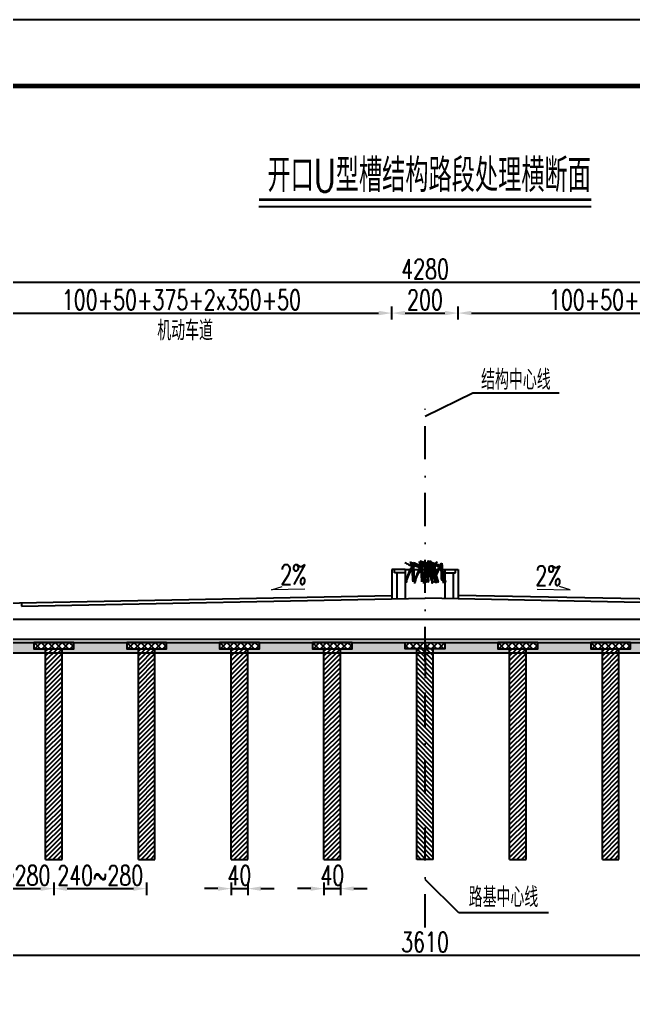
# Model space of a CAD drawing. Extents: x 216 to 1896, y 86 to 483.
# Drawn here: x 739.9 to 832.5, y 334.3 to 482.8 of the extents above; entities that cross this region are included whole.
import ezdxf
from ezdxf.enums import TextEntityAlignment as Align

# ---------------------------------------------------------------- set-up
doc = ezdxf.new("R2010")
doc.units = 0
doc.header["$LTSCALE"] = 5
doc.header["$MEASUREMENT"] = 0
doc.header["$PDMODE"] = 32
doc.header["$PDSIZE"] = 0.3
for name, pattern in [('DASHDOT', [1, 0.5, -0.25, 0, -0.25]), ('DASHED', [19.05, 12.7, -6.35]), ('HIDDEN', [0.375, 0.25, -0.125]), ('RICAD_LTYPE1', [0])]:
    doc.linetypes.add(name, pattern=pattern)
doc.layers.get('0').update_dxf_attribs({"linetype": 'CONTINUOUS'})
doc.layers.get('DEFPOINTS').update_dxf_attribs({"linetype": 'RICAD_LTYPE1'})
for name, color, linetype in [('2', 2, 'HIDDEN'), ('3', 3, 'CONTINUOUS'), ('图框', 7, 'CONTINUOUS'), ('填充', 8, 'CONTINUOUS'), ('尺寸标注', 4, 'CONTINUOUS'), ('文字', 7, 'CONTINUOUS'), ('次轮廓', 7, 'CONTINUOUS'), ('结构', 7, 'CONTINUOUS'), ('轮廓线', 1, 'CONTINUOUS')]:
    doc.layers.add(name, color=color, linetype=linetype)
doc.layers.add('标注', color=4, linetype='CONTINUOUS', lineweight=15)
doc.styles.get("Standard").update_dxf_attribs({"font": 'simplex1.shx', "width": 0.7, "bigfont": 'hztxt.shx'})
doc.dimstyles.new('比例1：200', dxfattribs={"dimtxt": 3, "dimasz": 2, "dimexe": 1, "dimexo": 1, "dimgap": 0.5, "dimtad": 1, "dimlfac": 20, "dimzin": 13, "dimdsep": 46, "dimtxsty": 'Standard', "dimcen": -0.09, "dimclrd": 256, "dimclre": 256, "dimclrt": 7, "dimaunit": 1, "dimadec": 0, "dimazin": 0, "dimtfac": 0.0005, "dimtix": 1, "dimtmove": 2, "dimatfit": 3, "dimfxl": 0, "dimtolj": 1, "dimtzin": 13, "dimarcsym": 0})

# ---------------------------------------------------------------- blocks, each defined once
blk = doc.blocks.new('*D104')
at = {"layer": 'DEFPOINTS', "color": 0}
for p in [(796.03, 438.54), (732.53, 436.58), (796.03, 436.58)]:
    blk.add_point(p, dxfattribs=at)
at = {"layer": '尺寸标注', "lineweight": -2}
for p, q in [((732.53, 437.58), (732.53, 439.54)), ((734.53, 438.54), (794.03, 438.54)), ((796.03, 437.58), (796.03, 439.54))]:
    blk.add_line(p, q, dxfattribs=at)
at = {"layer": '尺寸标注'}
for points in [[(734.53, 438.88), (734.53, 438.21), (732.53, 438.54)], [(794.03, 438.88), (794.03, 438.21), (796.03, 438.54)]]:
    blk.add_solid(points, dxfattribs=at)
at = {"layer": '尺寸标注', "color": 7, "insert": (764.28, 440.54), "char_height": 3, "attachment_point": 5}
blk.add_mtext('\\A1;100+50+375+2x350+50', dxfattribs=at)
blk = doc.blocks.new('*D105')
at = {"layer": 'DEFPOINTS', "color": 0}
for p in [(869.53, 438.54), (806.02, 436.58), (869.53, 436.58)]:
    blk.add_point(p, dxfattribs=at)
at = {"layer": '尺寸标注', "lineweight": -2}
for p, q in [((806.02, 437.58), (806.02, 439.54)), ((808.02, 438.54), (867.53, 438.54)), ((869.53, 437.58), (869.53, 439.54))]:
    blk.add_line(p, q, dxfattribs=at)
at = {"layer": '尺寸标注'}
for points in [[(808.02, 438.88), (808.02, 438.21), (806.02, 438.54)], [(867.53, 438.88), (867.53, 438.21), (869.53, 438.54)]]:
    blk.add_solid(points, dxfattribs=at)
at = {"layer": '尺寸标注', "color": 7, "insert": (837.77, 440.54), "char_height": 3, "attachment_point": 5}
blk.add_mtext('\\A1;100+50+375+2x350+50', dxfattribs=at)
blk = doc.blocks.new('*D109')
at = {"layer": 'DEFPOINTS', "color": 0}
for p in [(806.02, 438.54), (796.03, 436.58), (806.02, 436.58)]:
    blk.add_point(p, dxfattribs=at)
at = {"layer": '尺寸标注', "lineweight": -2}
for p, q in [((796.03, 437.58), (796.03, 439.54)), ((798.03, 438.54), (804.02, 438.54)), ((806.02, 437.58), (806.02, 439.54))]:
    blk.add_line(p, q, dxfattribs=at)
at = {"layer": '尺寸标注'}
for points in [[(798.03, 438.88), (798.03, 438.21), (796.03, 438.54)], [(804.02, 438.88), (804.02, 438.21), (806.02, 438.54)]]:
    blk.add_solid(points, dxfattribs=at)
at = {"layer": '尺寸标注', "color": 7, "insert": (801.02, 440.54), "char_height": 3, "attachment_point": 5}
blk.add_mtext('\\A1;200', dxfattribs=at)
blk = doc.blocks.new('*D110')
at = {"layer": 'DEFPOINTS', "color": 0}
for p in [(909.04, 443.19), (693.04, 441.17), (909.04, 441.14)]:
    blk.add_point(p, dxfattribs=at)
at = {"layer": '尺寸标注', "lineweight": -2}
for p, q in [((693.04, 442.17), (693.04, 444.19)), ((909.04, 442.14), (909.04, 444.19)), ((695.04, 443.19), (907.04, 443.19))]:
    blk.add_line(p, q, dxfattribs=at)
at = {"layer": '尺寸标注'}
for points in [[(695.04, 443.52), (695.04, 442.86), (693.04, 443.19)], [(907.04, 443.52), (907.04, 442.86), (909.04, 443.19)]]:
    blk.add_solid(points, dxfattribs=at)
at = {"layer": '尺寸标注', "color": 7, "insert": (801.04, 445.19), "char_height": 3, "attachment_point": 5}
blk.add_mtext('\\A1;4280', dxfattribs=at)
blk = doc.blocks.new('*D111')
at = {"layer": 'DEFPOINTS', "color": 0}
for p in [(731.03, 353.56), (745.03, 353.56), (745.03, 351.65)]:
    blk.add_point(p, dxfattribs=at)
at = {"layer": '尺寸标注', "lineweight": -2}
for p, q in [((731.03, 352.56), (731.03, 350.65)), ((745.03, 352.56), (745.03, 350.65)), ((733.03, 351.65), (743.03, 351.65))]:
    blk.add_line(p, q, dxfattribs=at)
at = {"layer": '尺寸标注'}
for points in [[(733.03, 351.98), (733.03, 351.32), (731.03, 351.65)], [(743.03, 351.98), (743.03, 351.32), (745.03, 351.65)]]:
    blk.add_solid(points, dxfattribs=at)
at = {"layer": '尺寸标注', "color": 7, "insert": (738.03, 353.65), "char_height": 3, "attachment_point": 5}
blk.add_mtext('\\A1;240~280', dxfattribs=at)
blk = doc.blocks.new('*D112')
at = {"layer": 'DEFPOINTS', "color": 0}
for p in [(771.78, 353.56), (774.28, 353.56), (774.28, 351.65)]:
    blk.add_point(p, dxfattribs=at)
at = {"layer": '尺寸标注', "lineweight": -2}
for p, q in [((771.78, 352.56), (771.78, 350.65)), ((774.28, 352.56), (774.28, 350.65)), ((769.78, 351.65), (767.78, 351.65)), ((771.78, 351.65), (774.28, 351.65)), ((776.28, 351.65), (778.28, 351.65))]:
    blk.add_line(p, q, dxfattribs=at)
at = {"layer": '尺寸标注'}
for points in [[(769.78, 351.98), (769.78, 351.32), (771.78, 351.65)], [(776.28, 351.98), (776.28, 351.32), (774.28, 351.65)]]:
    blk.add_solid(points, dxfattribs=at)
at = {"layer": '尺寸标注', "color": 7, "insert": (773.03, 353.65), "char_height": 3, "attachment_point": 5}
blk.add_mtext('\\A1;40', dxfattribs=at)
blk = doc.blocks.new('*D113')
at = {"layer": 'DEFPOINTS', "color": 0}
for p in [(785.78, 353.56), (788.28, 353.56), (788.28, 351.65)]:
    blk.add_point(p, dxfattribs=at)
at = {"layer": '尺寸标注', "lineweight": -2}
for p, q in [((785.78, 352.56), (785.78, 350.65)), ((788.28, 352.56), (788.28, 350.65)), ((783.78, 351.65), (781.78, 351.65)), ((785.78, 351.65), (788.28, 351.65)), ((790.28, 351.65), (792.28, 351.65))]:
    blk.add_line(p, q, dxfattribs=at)
at = {"layer": '尺寸标注'}
for points in [[(783.78, 351.98), (783.78, 351.32), (785.78, 351.65)], [(790.28, 351.98), (790.28, 351.32), (788.28, 351.65)]]:
    blk.add_solid(points, dxfattribs=at)
at = {"layer": '尺寸标注', "color": 7, "insert": (787.03, 353.65), "char_height": 3, "attachment_point": 5}
blk.add_mtext('\\A1;40', dxfattribs=at)
blk = doc.blocks.new('*D114')
at = {"layer": 'DEFPOINTS', "color": 0}
for p in [(745.03, 353.56), (759.03, 353.56), (759.03, 351.65)]:
    blk.add_point(p, dxfattribs=at)
at = {"layer": '尺寸标注', "lineweight": -2}
for p, q in [((745.03, 352.56), (745.03, 350.65)), ((759.03, 352.56), (759.03, 350.65)), ((747.03, 351.65), (757.03, 351.65))]:
    blk.add_line(p, q, dxfattribs=at)
at = {"layer": '尺寸标注'}
for points in [[(747.03, 351.98), (747.03, 351.32), (745.03, 351.65)], [(757.03, 351.98), (757.03, 351.32), (759.03, 351.65)]]:
    blk.add_solid(points, dxfattribs=at)
at = {"layer": '尺寸标注', "color": 7, "insert": (752.03, 353.65), "char_height": 3, "attachment_point": 5}
blk.add_mtext('\\A1;240~280', dxfattribs=at)
blk = doc.blocks.new('*D126')
at = {"layer": 'DEFPOINTS', "color": 0}
for p in [(714.03, 344.07), (888.03, 344.07), (888.03, 341.59)]:
    blk.add_point(p, dxfattribs=at)
at = {"layer": '尺寸标注', "lineweight": -2}
for p, q in [((714.03, 343.07), (714.03, 340.59)), ((888.03, 343.07), (888.03, 340.59)), ((716.03, 341.59), (886.03, 341.59))]:
    blk.add_line(p, q, dxfattribs=at)
at = {"layer": '尺寸标注'}
for points in [[(716.03, 341.92), (716.03, 341.26), (714.03, 341.59)], [(886.03, 341.92), (886.03, 341.26), (888.03, 341.59)]]:
    blk.add_solid(points, dxfattribs=at)
at = {"layer": '尺寸标注', "color": 7, "insert": (801.03, 343.59), "char_height": 3, "attachment_point": 5}
blk.add_mtext('\\A1;3610', dxfattribs=at)

msp = doc.modelspace()

# ---------------------------------------------------------------- hatches: boundary and pattern name
at = {"layer": '填充'}
h = msp.add_hatch(dxfattribs=at)
h.set_pattern_fill('ANSI31', color=256, scale=4, style=0)
h.set_pattern_definition([(45, (-1311, 84.9112), (-0.35355339, 0.35355339), [])])
h.paths.add_polyline_path([(746.28208, 356.06503), (746.28208, 387.87328), (743.78208, 387.87328), (743.78208, 356.06503)])
h = msp.add_hatch(dxfattribs=at)
h.set_pattern_fill('ANSI31', color=256, scale=4, style=0)
h.set_pattern_definition([(45, (-1297, 84.9112), (-0.35355339, 0.35355339), [])])
h.paths.add_polyline_path([(760.28208, 356.06503), (760.28208, 387.87328), (757.78208, 387.87328), (757.78208, 356.06503)])
h = msp.add_hatch(dxfattribs=at)
h.set_pattern_fill('ANSI31', color=256, scale=4, style=0)
h.set_pattern_definition([(45, (-1283, 84.9112), (-0.35355339, 0.35355339), [])])
h.paths.add_polyline_path([(774.28208, 356.06503), (774.28208, 387.87328), (771.78208, 387.87328), (771.78208, 356.06503)])
h = msp.add_hatch(dxfattribs=at)
h.set_pattern_fill('ANSI31', color=256, scale=4, style=0)
h.set_pattern_definition([(45, (-1269, 84.9112), (-0.35355339, 0.35355339), [])])
h.paths.add_polyline_path([(788.28208, 356.06503), (788.28208, 387.87328), (785.78208, 387.87328), (785.78208, 356.06503)])
h = msp.add_hatch(dxfattribs=at)
h.set_pattern_fill('ANSI31', color=256, scale=4, style=0)
h.set_pattern_definition([(135, (2857.06416, 84.9112), (0.35355339, 0.35355339), [])])
h.paths.add_polyline_path([(799.78208, 356.06503), (799.78208, 387.87328), (802.28208, 387.87328), (802.28208, 356.06503)])
h = msp.add_hatch(dxfattribs=at)
h.set_pattern_fill('ANSI31', color=256, scale=4, style=0)
h.set_pattern_definition([(45, (-1241, 84.9112), (-0.35355339, 0.35355339), [])])
h.paths.add_polyline_path([(816.28208, 356.06503), (816.28208, 387.87328), (813.78208, 387.87328), (813.78208, 356.06503)])
h = msp.add_hatch(dxfattribs=at)
h.set_pattern_fill('ANSI31', color=256, scale=4, style=0)
h.set_pattern_definition([(45, (-1227, 84.9112), (-0.35355339, 0.35355339), [])])
h.paths.add_polyline_path([(830.28208, 356.06503), (830.28208, 387.87328), (827.78208, 387.87328), (827.78208, 356.06503)])
at = {"layer": '尺寸标注'}
h = msp.add_hatch(dxfattribs=at)
h.set_pattern_fill('HONEY', color=2, scale=5, style=0)
h.paths.add_polyline_path([(882.03208, 388.80928), (874.03208, 388.80928), (874.03208, 387.87328), (872.28208, 387.87328), (872.28208, 387.26928), (883.78208, 387.26928), (883.78208, 387.87328), (882.03208, 387.87328)])
h.paths.add_polyline_path([(869.78208, 387.87328), (868.03208, 387.87328), (868.03208, 388.80928), (860.03208, 388.80928), (860.03208, 387.87328), (858.28208, 387.87328), (858.28208, 387.26928), (869.78208, 387.26928)])
h.paths.add_polyline_path([(855.78208, 387.87328), (854.03208, 387.87328), (854.03208, 388.80928), (846.03208, 388.80928), (846.03208, 387.87328), (844.28208, 387.87328), (844.28208, 387.26928), (855.78208, 387.26928)])
h.paths.add_polyline_path([(841.78208, 387.87328), (840.03208, 387.87328), (840.03208, 388.80928), (832.03208, 388.80928), (832.03208, 387.87328), (830.28208, 387.87328), (830.28208, 387.26928), (841.78208, 387.26928)])
h.paths.add_polyline_path([(826.03208, 388.80928), (818.03208, 388.80928), (818.03208, 387.87328), (816.28208, 387.87328), (816.28208, 387.26928), (827.78208, 387.26928), (827.78208, 387.87328), (826.03208, 387.87328)])
h.paths.add_polyline_path([(812.03208, 388.80928), (804.03208, 388.80928), (804.03208, 387.87328), (802.28208, 387.87328), (802.28208, 387.26928), (813.78208, 387.26928), (813.78208, 387.87328), (812.03208, 387.87328)])
h.paths.add_polyline_path([(798.03208, 388.80928), (790.03208, 388.80928), (790.03208, 387.87328), (788.28208, 387.87328), (788.28208, 387.26928), (799.78208, 387.26928), (799.78208, 387.87328), (798.03208, 387.87328)])
h.paths.add_polyline_path([(784.03208, 388.80928), (776.03208, 388.80928), (776.03208, 387.87328), (774.28208, 387.87328), (774.28208, 387.26928), (785.78208, 387.26928), (785.78208, 387.87328), (784.03208, 387.87328)])
h.paths.add_polyline_path([(771.78208, 387.87328), (770.03208, 387.87328), (770.03208, 388.80928), (762.03208, 388.80928), (762.03208, 387.87328), (760.28208, 387.87328), (760.28208, 387.26928), (771.78208, 387.26928)])
h.paths.add_polyline_path([(757.78208, 387.87328), (756.03208, 387.87328), (756.03208, 388.80928), (748.03208, 388.80928), (748.03208, 387.87328), (746.28208, 387.87328), (746.28208, 387.26928), (757.78208, 387.26928)])
h.paths.add_polyline_path([(742.03208, 388.80928), (734.03208, 388.80928), (734.03208, 387.87328), (732.28208, 387.87328), (732.28208, 387.26928), (743.78208, 387.26928), (743.78208, 387.87328), (742.03208, 387.87328)])
h.paths.add_polyline_path([(728.03208, 388.80928), (722.24123, 388.80928), (720.74947, 387.26928), (729.78208, 387.26928), (729.78208, 387.87328), (728.03208, 387.87328)])
h.paths.add_polyline_path([(715.78208, 387.87328), (714.03208, 387.87328), (714.03208, 387.26928), (715.78208, 387.26928)])
h.paths.add_polyline_path([(722.24123, 388.80928), (720.03208, 388.80928), (720.03208, 387.87328), (718.28208, 387.87328), (718.28208, 387.26928), (720.74947, 387.26928)])
h = msp.add_hatch(dxfattribs=at)
h.set_pattern_fill('ANSI37', color=8, scale=6, style=0)
h.set_pattern_definition([(45, (-1313.5035, -188.1965), (-0.53033009, 0.53033009), []), (135, (-1313.5035, -188.1965), (-0.53033009, -0.53033009), [])])
h.paths.add_polyline_path([(742.03208, 388.80928), (742.03208, 387.87328), (748.03208, 387.87328), (748.03208, 388.80928)])
h = msp.add_hatch(dxfattribs=at)
h.set_pattern_fill('ANSI37', color=8, scale=6, style=0)
h.set_pattern_definition([(45, (-1299.5035, -188.1965), (-0.53033009, 0.53033009), []), (135, (-1299.5035, -188.1965), (-0.53033009, -0.53033009), [])])
h.paths.add_polyline_path([(756.03208, 388.80928), (756.03208, 387.87328), (762.03208, 387.87328), (762.03208, 388.80928)])
h = msp.add_hatch(dxfattribs=at)
h.set_pattern_fill('ANSI37', color=8, scale=6, style=0)
h.set_pattern_definition([(45, (-1285.5035, -188.1965), (-0.53033009, 0.53033009), []), (135, (-1285.5035, -188.1965), (-0.53033009, -0.53033009), [])])
h.paths.add_polyline_path([(770.03208, 388.80928), (770.03208, 387.87328), (776.03208, 387.87328), (776.03208, 388.80928)])
h = msp.add_hatch(dxfattribs=at)
h.set_pattern_fill('ANSI37', color=8, scale=6, style=0)
h.set_pattern_definition([(45, (-1271.5035, -188.1965), (-0.53033009, 0.53033009), []), (135, (-1271.5035, -188.1965), (-0.53033009, -0.53033009), [])])
h.paths.add_polyline_path([(784.03208, 388.80928), (784.03208, 387.87328), (790.03208, 387.87328), (790.03208, 388.80928)])
h = msp.add_hatch(dxfattribs=at)
h.set_pattern_fill('ANSI37', color=8, scale=6, style=0)
h.set_pattern_definition([(135, (2859.5676, -188.1965), (0.53033009, 0.53033009), []), (45, (2859.5676, -188.1965), (0.53033009, -0.53033009), [])])
h.paths.add_polyline_path([(804.03208, 388.80928), (804.03208, 387.87328), (798.03208, 387.87328), (798.03208, 388.80928)])
h = msp.add_hatch(dxfattribs=at)
h.set_pattern_fill('ANSI37', color=8, scale=6, style=0)
h.set_pattern_definition([(45, (-1243.5035, -188.1965), (-0.53033009, 0.53033009), []), (135, (-1243.5035, -188.1965), (-0.53033009, -0.53033009), [])])
h.paths.add_polyline_path([(812.03208, 388.80928), (812.03208, 387.87328), (818.03208, 387.87328), (818.03208, 388.80928)])
h = msp.add_hatch(dxfattribs=at)
h.set_pattern_fill('ANSI37', color=8, scale=6, style=0)
h.set_pattern_definition([(45, (-1229.5035, -188.1965), (-0.53033009, 0.53033009), []), (135, (-1229.5035, -188.1965), (-0.53033009, -0.53033009), [])])
h.paths.add_polyline_path([(826.03208, 388.80928), (826.03208, 387.87328), (832.03208, 387.87328), (832.03208, 388.80928)])

# ---------------------------------------------------------------- linework, layer by layer
msp.add_line((775.96231, 454.65468), (826.11264, 454.65468))
msp.add_lwpolyline([(1055.99162, 185.83595), (1055.99162, 482.83595), (635.99162, 482.83595), (635.99162, 185.83595)], close=True)
at = {"const_width": 0.4}
msp.add_lwpolyline([(775.96231, 455.65468), (826.11264, 455.65468)], dxfattribs=at)
at = {"layer": '2', "linetype": 'DASHDOT', "ltscale": 2}
for p, q in [((801.03208, 345.79064), (801.03208, 425.99198)), ((801.03208, 388.76593), (801.01969, 378.76594))]:
    msp.add_line(p, q, dxfattribs=at)
at = {"layer": '3'}
for points in [[(798.79823, 401.02939, -0.023357223), (799.36442, 398.31018, 0.006324379), (799.24849, 398.01508, 0.006324379)], [(799.22685, 397.95744, 0.002110361), (799.04194, 400.95462)], [(800.13222, 401.02939, -0.023357223), (800.69841, 398.31018, 0.006324379), (800.58248, 398.01508, 0.006324379)], [(801.90259, 400.21027, -0.013375009), (800.33513, 401.08651, -0.001491994), (801.92241, 400.59939, -0.302406996), (802.21718, 400.23688, 0.065753523), (801.2875, 397.93074, -0.113078692), (802.28521, 400.50876, -0.049360271), (802.44394, 398.21395, -0.045997843), (802.50385, 400.39426)], [(800.56084, 397.95744, 0.002110361), (800.37592, 400.95462)], [(801.29136, 400.79429, -0.079434532), (801.6494, 401.10327, -0.079434532)], [(803.00951, 400.21027, -0.013375009), (801.44206, 401.08651, -0.001491994), (803.02933, 400.59939, -0.302406996), (803.32411, 400.23688, 0.065753523), (802.39442, 397.93074, -0.113078692), (803.39213, 400.50876, -0.049360271), (803.55086, 398.21395, -0.045997843), (803.61078, 400.39426)], [(801.7968, 401.1833, -0.005285709), (802.10829, 397.76082, 0.001516949), (801.91337, 401.07908)], [(802.57656, 400.75251, -0.079434532), (802.93461, 401.06149, -0.079434532)], [(797.95792, 400.88287, -0.039497803), (798.54322, 400.59939, -0.232086958), (799.14168, 399.89132, 0.160694531), (798.21199, 397.93074, -0.113078692), (799.2097, 400.50876, -0.049360271), (799.36843, 398.21395, -0.143069314), (799.29386, 399.85186, -0.062494677), (799.5836, 400.748)], [(799.10304, 400.93583, -0.011593121), (799.46108, 397.71521, -0.079434532)], [(799.29191, 400.88287, -0.039497803), (799.87721, 400.59939, -0.232086958), (800.47567, 399.89132, 0.160694531), (799.54598, 397.93074, -0.113078692), (800.54369, 400.50876, -0.049360271), (800.70242, 398.21395, -0.143069314), (800.62785, 399.85186, -0.062494677), (800.91759, 400.748)], [(799.29191, 400.38938, -0.208889696), (800.28198, 399.99319, 0.030930403), (799.29191, 400.69332)], [(800.81864, 400.10654, 0.093180501), (799.85494, 400.48038, -0.150175531), (801.04759, 400.34649, -0.150175531)], [(800.18705, 400.51522, -0.044476614), (800.30537, 400.75339)], [(800.31184, 400.74979, 0.004865145), (800.24328, 400.51572, 0.004865145)], [(800.43703, 400.93583, -0.011593121), (800.79507, 397.71521, -0.079434532)], [(800.55556, 400.49018, -0.022627226), (800.63143, 400.57416, -0.022627226)], [(800.61046, 400.58554, 0.006671774), (800.55738, 400.48989)], [(800.57712, 400.84109, -0.039497803), (801.16241, 400.55761, -0.232086958), (801.76087, 399.84955, 0.160694531), (800.83118, 397.88897, -0.113078692), (801.8289, 400.46698, -0.049360271), (801.98762, 398.17218, -0.143069314), (801.91305, 399.81008, -0.062494677), (802.20279, 400.70623)], [(800.57712, 400.3476, -0.208889696), (801.56718, 399.95142, 0.030930403), (800.57712, 400.65155)], [(801.67298, 399.965, 0.093180501), (800.70927, 400.33884, -0.150175531), (801.90192, 400.20495, -0.150175531)], [(800.97157, 400.46108, 0.017929208), (800.8853, 400.34211)], [(800.97394, 400.58719, -0.055146384), (801.12968, 400.64075, 0.01753852), (801.03222, 400.53508)], [(800.98656, 400.88785, -0.023357223), (801.55275, 398.16864, 0.006324379), (801.43682, 397.87354, 0.006324379)], [(801.0234, 400.11161, -0.044476614), (801.08255, 400.2307)], [(801.08579, 400.2289, 0.004865145), (801.05151, 400.11186, 0.004865145)], [(801.21029, 400.59752, 0.011243599), (801.11783, 400.33131)], [(801.40989, 400.34864, -0.022627226), (801.48576, 400.43262, -0.022627226)], [(801.46479, 400.444, 0.006671774), (801.41171, 400.34835)], [(801.79206, 400.93107, 0.017929208), (801.61952, 400.69314)], [(801.65694, 400.48654, -0.076423302), (802.43993, 398.31018, -0.021421325), (801.89315, 400.48878, -0.033013633)], [(801.89262, 400.51624, -0.113458005), (802.99548, 397.90236, -0.006331429), (802.10641, 400.37352)], [(802.27176, 400.84607, -0.023357223), (802.83795, 398.12686, 0.006324379), (802.72202, 397.83176, 0.006324379)], [(802.70038, 397.77413, 0.002110361), (802.51546, 400.7713)], [(802.99954, 400.51624, -0.113458005), (804.1024, 397.90236, -0.006331429), (803.21334, 400.37352)], [(803.37868, 400.84607, -0.023357223), (803.94487, 398.12686, 0.006324379), (803.82894, 397.83176, 0.006324379)], [(803.8073, 397.77413, 0.002110361), (803.62238, 400.7713)]]:
    msp.add_lwpolyline(points, format="xyb", dxfattribs=at)
at = {"layer": '图框', "const_width": 0.7}
msp.add_lwpolyline([(1045.99162, 472.83595), (665.99162, 472.83595), (665.99162, 195.83595), (1045.99162, 195.83595), (1045.99162, 472.83595)], dxfattribs=at)
at = {"layer": '尺寸标注'}
for points in [[(742.03208, 388.80928), (742.03208, 387.87328), (748.03208, 387.87328), (748.03208, 388.80928), (742.03208, 388.80928)], [(756.03208, 388.80928), (756.03208, 387.87328), (762.03208, 387.87328), (762.03208, 388.80928), (756.03208, 388.80928)], [(770.03208, 388.80928), (770.03208, 387.87328), (776.03208, 387.87328), (776.03208, 388.80928), (770.03208, 388.80928)], [(784.03208, 388.80928), (784.03208, 387.87328), (790.03208, 387.87328), (790.03208, 388.80928), (784.03208, 388.80928)], [(804.03208, 388.80928), (804.03208, 387.87328), (798.03208, 387.87328), (798.03208, 388.80928), (804.03208, 388.80928)], [(812.03208, 388.80928), (812.03208, 387.87328), (818.03208, 387.87328), (818.03208, 388.80928), (812.03208, 388.80928)], [(826.03208, 388.80928), (826.03208, 387.87328), (832.03208, 387.87328), (832.03208, 388.80928), (826.03208, 388.80928)]]:
    msp.add_lwpolyline(points, dxfattribs=at)
at = {"layer": '文字', "color": 2}
for p, q in [((801.03208, 422.99823), (808.22693, 426.48604)), ((808.22693, 426.48604), (821.24773, 426.48604)), ((806.15034, 347.97413), (801.02712, 353.0143)), ((819.65299, 347.97413), (806.15034, 347.97413))]:
    msp.add_line(p, q, dxfattribs=at)
at = {"layer": '标注'}
for p, q in [((777.88246, 396.7397), (779.48555, 397.24225)), ((782.88246, 396.8397), (777.88246, 396.7397)), ((817.9317, 396.8397), (822.9317, 396.7397)), ((822.9317, 396.7397), (821.32861, 397.24225))]:
    msp.add_line(p, q, dxfattribs=at)
at = {"layer": '次轮廓'}
for p, q in [((798.02712, 399.84955), (796.02712, 399.84955)), ((796.02712, 399.84955), (796.03727, 395.40169)), ((796.42656, 399.34955), (796.42656, 399.84955)), ((798.02712, 399.84955), (798.02712, 395.46387)), ((798.02712, 399.84955), (804.01722, 399.84955)), ((804.01722, 399.84955), (804.01722, 395.46407)), ((804.01722, 399.84955), (806.01722, 399.84955)), ((805.61778, 399.34955), (805.61778, 399.84955)), ((806.01722, 399.84955), (806.00707, 395.40188)), ((798.02712, 399.34955), (796.42656, 399.34955)), ((796.77656, 399.34955), (796.77218, 395.439)), ((804.01722, 399.34955), (805.61778, 399.34955)), ((805.26778, 399.34955), (805.27217, 395.43919)), ((737.27712, 394.7598), (796.02712, 395.92423)), ((740.12712, 394.31628), (801.03208, 395.49865)), ((861.92712, 394.31628), (801.03208, 395.49846)), ((864.77712, 394.7598), (806.01722, 395.92443)), ((740.12712, 394.81628), (740.12712, 394.31628)), ((724.77712, 388.80928), (877.27712, 388.80928))]:
    msp.add_line(p, q, dxfattribs=at)
at = {"layer": '次轮廓', "color": 1}
for p, q in [((714.03208, 388.80928), (888.03208, 388.80928)), ((714.03208, 387.26928), (888.03208, 387.26928))]:
    msp.add_line(p, q, dxfattribs=at)
at = {"layer": '次轮廓'}
msp.add_arc((801.02712, 395.22373), 0.25, 88.8645383, 91.1354617, dxfattribs=at)
at = {"layer": '结构', "color": 1, "linetype": 'DASHED', "ltscale": 5}
for p, q in [((743.78208, 356.06503), (743.78208, 387.87328)), ((746.28208, 356.06503), (746.28208, 387.87328)), ((757.78208, 356.06503), (757.78208, 387.87328)), ((760.28208, 356.06503), (760.28208, 387.87328)), ((771.78208, 356.06503), (771.78208, 387.87328)), ((774.28208, 356.06503), (774.28208, 387.87328)), ((785.78208, 356.06503), (785.78208, 387.87328)), ((788.28208, 356.06503), (788.28208, 387.87328)), ((799.78208, 356.06503), (799.78208, 387.87328)), ((802.28208, 356.06503), (802.28208, 387.87328)), ((813.78208, 356.06503), (813.78208, 387.87328)), ((816.28208, 356.06503), (816.28208, 387.87328)), ((827.78208, 356.06503), (827.78208, 387.87328)), ((830.28208, 356.06503), (830.28208, 387.87328)), ((743.78208, 356.06503), (746.28208, 356.06503)), ((757.78208, 356.06503), (760.28208, 356.06503)), ((771.78208, 356.06503), (774.28208, 356.06503)), ((785.78208, 356.06503), (788.28208, 356.06503)), ((802.28208, 356.06503), (799.78208, 356.06503)), ((813.78208, 356.06503), (816.28208, 356.06503)), ((827.78208, 356.06503), (830.28208, 356.06503))]:
    msp.add_line(p, q, dxfattribs=at)
at = {"layer": '轮廓线'}
for p, q in [((733.27712, 392.30928), (868.77712, 392.30928)), ((725.27712, 389.30928), (876.77712, 389.30928))]:
    msp.add_line(p, q, dxfattribs=at)

# ---------------------------------------------------------------- texts
at = {"color": 7, "width": 0.7}
msp.add_text('开口U型槽结构路段处理横断面', height=5, dxfattribs=at).set_placement((777.25811, 456.82974))
at = {"layer": '文字', "width": 0.7}
for s, p in [('机动车道', (764.82884, 434.41065)), ('结构中心线', (814.73665, 426.96913)), ('2%%%', (781.17085, 397.56524)), ('2%%%', (819.64653, 397.40468))]:
    msp.add_text(s, height=3, dxfattribs=at).set_placement(p, align=Align.CENTER)
msp.add_text('路基中心线', height=3, dxfattribs=at).set_placement((807.6101, 350.3552), align=Align.MIDDLE_LEFT)

# ---------------------------------------------------------------- dimensions: what is measured, and where the dimension line sits
at = {"layer": '尺寸标注'}
for base, p1, p2, text, picture, middle in [((909.03703, 443.18916), (693.03791, 441.16875), (909.03703, 441.14464), '4280', '*D110', (801.03747, 445.18916)), ((796.02712, 438.54205), (732.52712, 436.5845), (796.02712, 436.5845), '100+50+375+2x350+50', '*D104', (764.27712, 440.54205)), ((806.01716, 438.54205), (796.02712, 436.5845), (806.01716, 436.5845), '200', '*D109', (801.02214, 440.54205)), ((869.52712, 438.54205), (806.01716, 436.5845), (869.52712, 436.5845), '100+50+375+2x350+50', '*D105', (837.77214, 440.54205)), ((745.03208, 351.64893), (731.03208, 353.55941), (745.03208, 353.55941), '240~280', '*D111', (738.03208, 353.64893)), ((759.03208, 351.64893), (745.03208, 353.55941), (759.03208, 353.55941), '240~280', '*D114', (752.03208, 353.64893)), ((774.28208, 351.64893), (771.78208, 353.55941), (774.28208, 353.55941), '40', '*D112', (773.03208, 353.64893)), ((788.28208, 351.64893), (785.78208, 353.55941), (788.28208, 353.55941), '40', '*D113', (787.03208, 353.64893))]:
    dim = msp.add_linear_dim(base=base, p1=p1, p2=p2, text=text, dimstyle='比例1：200', override={"dimtxsty": 'Standard'}, dxfattribs=at)
    dim.commit()
    dim.dimension.update_dxf_attribs({"geometry": picture, "text_midpoint": middle})
dim = msp.add_linear_dim(base=(888.03208, 341.5909), p1=(714.03208, 344.07497), p2=(888.03208, 344.07497), text='3610', dimstyle='比例1：200', dxfattribs=at)
dim.commit()
dim.dimension.update_dxf_attribs({"geometry": '*D126', "text_midpoint": (801.03208, 343.5909)})

doc.saveas('drawing.dxf')
